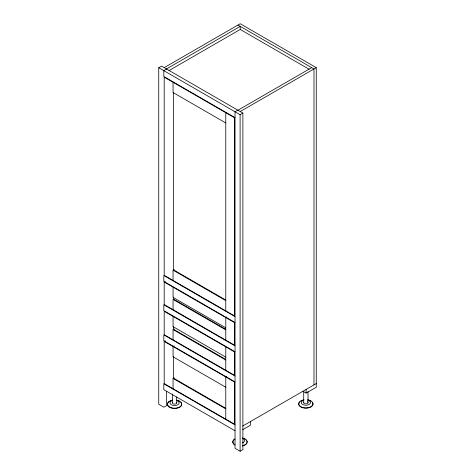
<?xml version="1.0" encoding="UTF-8"?>
<svg xmlns="http://www.w3.org/2000/svg" width="475" height="475" viewBox="0 0 475 475"><rect width="100%" height="100%" fill="white"/><g stroke="black" fill="none" stroke-linecap="round" stroke-linejoin="round"><path stroke-width="0.71" d="M166.6 391.513L166.6 405.597L163.81 407.206L158.739 404.278L158.739 67.723L161.53 66.114L242.885 113.086L242.885 449.641L240.101 451.25L235.03 448.323L235.03 111.768L237.815 110.158M164.19 67.646L240.225 23.75L316.261 67.646L316.261 387.232L306.12 393.086L302.955 391.258M166.47 68.964L240.225 26.386L240.225 29.349M166.6 69.041L163.81 70.65L163.81 76.499L235.03 117.622M169.035 70.555L240.225 29.456L309.142 69.249M237.945 110.23L311.695 67.646M240.225 111.548L316.261 67.646M158.739 67.723L240.101 114.695L242.885 113.086M173.06 280.41L173.06 270.168L174.177 269.527M164.19 282.019L234.65 322.697L234.65 345.236L164.19 304.558L164.19 282.019L165.306 281.378M173.06 339.821L173.06 329.579L174.177 328.932M164.19 341.43L234.65 382.108L234.65 424.252L164.19 383.574L164.19 341.43L165.306 340.789M174.177 345.907L173.06 346.554L173.06 356.796L225.779 387.232M226.896 316.932L225.779 317.579L225.779 340.112M173.06 388.692L173.06 378.45L174.177 377.809M226.896 376.343L225.779 376.99L225.779 419.128M242.761 426.01L316.261 383.574M242.761 429.667L250.361 425.279L250.361 421.616M237.945 25.068L313.981 68.964L313.981 384.892M225.779 122.96L173.06 92.524L173.06 82.282M225.649 299.945L173.565 269.877L173.565 92.233M173.06 270.168L225.779 300.604M235.03 316.629L163.81 275.512L163.81 281.36L235.03 322.478M225.779 327.821L173.06 297.386L173.06 287.143M225.649 329.211L173.565 299.143L173.565 297.095M225.779 329.87L173.06 299.434L173.06 309.676M235.03 345.895L163.81 304.778L163.81 310.626L235.03 351.743M225.779 357.087L173.06 326.652L173.06 316.409M225.649 359.355L173.565 329.288L173.565 326.361M173.06 329.579L225.779 360.014M235.03 376.04L163.81 334.917L163.81 340.771L235.03 381.888M225.649 408.227L173.565 378.159L173.565 356.499M173.06 378.45L225.779 408.886M235.03 424.911L163.81 383.794L163.81 389.648L235.03 430.766M308.02 391.548L308.02 402.628M306.12 389.429L306.12 393.086M303.715 391.489L303.715 402.568M240.101 114.695L240.101 451.25M225.779 112.718L225.779 310.846M225.779 346.845L225.779 370.257M176.73 397.011L176.73 402.919M172.431 393.995L172.431 402.859M307.426 401.737A2.149 1.241 0 0 1 307.545 403.376A2.149 1.241 0 0 1 304.748 403.655L304.309 403.453A2.149 1.241 0 0 1 303.804 402.248M307.723 399.778A7.167 4.138 0 0 1 311.742 406.149A7.167 4.138 0 0 1 299.998 406.149A7.167 4.138 0 0 1 304.012 399.778M312.793 402.99A7.167 4.138 0 0 1 304.932 408.162A7.167 4.138 0 0 1 299.66 401.992M300.8 401.132A7.167 4.138 0 0 1 302.284 400.473M307.723 400.063A7.167 4.138 0 0 1 310.935 401.132M308.162 400.3A4.59 2.648 0 0 1 309.379 404.296A4.59 2.648 0 0 1 302.355 404.296A4.59 2.648 0 0 1 303.572 400.3M242.422 437.932A7.167 4.138 0 0 1 247.143 441.821A7.167 4.138 0 0 1 242.422 445.71M234.899 444.748A7.167 4.138 0 0 1 234.899 438.894M246.181 440.034A7.167 4.138 0 0 1 242.422 445.995M234.899 445.033A7.167 4.138 0 0 1 234.899 439.179M243.556 438.52A7.167 4.138 0 0 1 245.041 439.179M242.262 438.348A4.59 2.648 0 0 1 242.262 442.938M176.468 402.295A2.149 1.241 0 0 1 176.065 403.786A2.149 1.241 0 0 1 173.464 403.946L173.025 403.744A2.149 1.241 0 0 1 172.746 402.242M176.439 400.075A7.167 4.138 0 0 1 180.453 406.446A7.167 4.138 0 0 1 168.708 406.446A7.167 4.138 0 0 1 172.728 400.075M180.791 402.283A7.167 4.138 0 0 1 178.167 407.936A7.167 4.138 0 0 1 168.376 406.422A7.167 4.138 0 0 1 171 400.769M171.552 400.603A7.167 4.138 0 0 1 172.728 400.354M176.439 400.354A7.167 4.138 0 0 1 177.614 400.603M178.167 400.769A7.167 4.138 0 0 1 179.651 401.428M176.872 400.597A4.59 2.648 0 0 1 178.095 404.593A4.59 2.648 0 0 1 171.065 404.593A4.59 2.648 0 0 1 172.288 400.597M234.65 117.836L164.19 77.158L164.19 275.292L234.65 315.97L234.65 117.836M234.65 351.963L164.19 311.285L164.19 334.697L234.65 375.381L234.65 351.963"/></g></svg>
